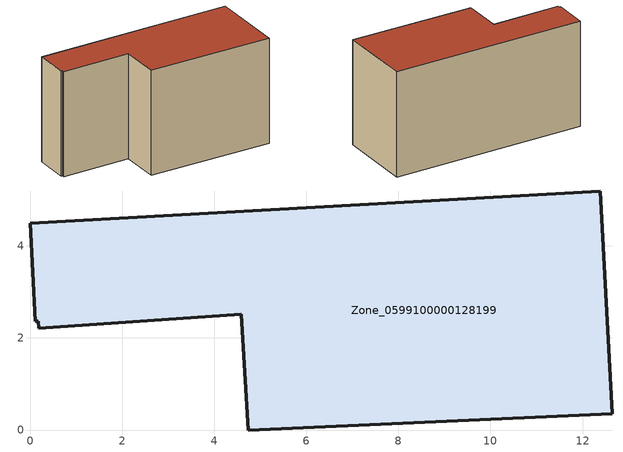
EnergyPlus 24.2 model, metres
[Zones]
Zone_0599100000128199
 floor ground (C_G): 4.74,0 4.59,2.51 0.19,2.21 0.18,2.37 0.11,2.36 0,4.49 12.39,5.19 12.65,0.35 z0
 wall outside (C_F): 4.59,2.51 4.74,0 12.65,0.35 12.39,5.19 0,4.49 0.11,2.36 0.18,2.37 0.19,2.21 4.59,2.51 z0:6.79
 roof outside (C_R): 0,4.49 0.11,2.36 0.18,2.37 0.19,2.21 4.59,2.51 4.74,0 12.65,0.35 12.39,5.19 z6.79
[BUILDING]
Pand.0599100000128199: North Axis=0; Terrain=City; Loads Convergence Tolerance Value=0.04; Temperature Convergence Tolerance Value=0.4; Solar Distribution=FullExterior; Maximum Number of Warmup Days=25; Minimum Number of Warmup Days=1
[Site:Location]
Rotterdam.The.Hague.AP_ZH_NLD Design_Conditions: Latitude=51.96; Longitude=4.45; Time Zone=1; Elevation=-4.5
[SITE:GROUNDTEMPERATURE:BUILDINGSURFACE]
18, 18, 18, 18, 18, 18, 18, 18, 18, 18, 18, 18
[MATERIAL] Thermal Absorptance=0.9; Solar Absorptance=0.7; Visible Absorptance=0.7
Name | Roughness | Thickness | Conductivity | Density | Specific Heat
G.TI.1946 | MediumSmooth | 0.15 | 1 | 540 | 1210
F.TI.1946 | Rough | 0.3 | 0.857143 | 1920 | 840
R.TI.1946 | MediumRough | 0.2 | 0.1 | 1500 | 1000
[CONSTRUCTION]
C_G: G.TI.1946
C_F: F.TI.1946
C_R: R.TI.1946
[ZONE]
Zone_0599100000128199: Type=1; Multiplier=1; Ceiling Height=Autocalculate; Volume=Autocalculate; Floor Area=autocalculate; Part of Total Floor Area=Yes
[ZONEINFILTRATION:DESIGNFLOWRATE]
Infil_Zone_0599100000128199: Zone or ZoneList or Space or SpaceList=Zone_0599100000128199; Schedule=AlwaysOn; Design Flow Rate Calculation Method=Flow/Area; Flow Rate per Floor Area=0.003; Constant Term Coefficient=1; Temperature Term Coefficient=0; Velocity Term Coefficient=0; Velocity Squared Term Coefficient=0
[HVACTEMPLATE:ZONE:IDEALLOADSAIRSYSTEM]
Zone_0599100000128199: Maximum Heating Supply Air Temperature=50; Minimum Cooling Supply Air Temperature=13; Maximum Heating Supply Air Humidity Ratio=0.0156; Minimum Cooling Supply Air Humidity Ratio=0.0077; Heating Limit=NoLimit; Cooling Limit=NoLimit; Dehumidification Control Type=ConstantSensibleHeatRatio; Cooling Sensible Heat Ratio=0.7; Dehumidification Setpoint=60; Humidification Control Type=None; Humidification Setpoint=30; Outdoor Air Method=None; Outdoor Air Flow Rate per Person=0.00944; Outdoor Air Flow Rate per Zone Floor Area=0; Outdoor Air Flow Rate per Zone=0; Demand Controlled Ventilation Type=None; Outdoor Air Economizer Type=NoEconomizer; Heat Recovery Type=None; Sensible Heat Recovery Effectiveness=0.7; Latent Heat Recovery Effectiveness=0.65
[ZONECONTROL:THERMOSTAT]
ThermostatControl_Zone_0599100000128199: Zone or ZoneList=Zone_0599100000128199; Control Type Schedule=DualSetpointControlType; Control 1=Thermostat_Zone_0599100000128199; Temperature Difference Between Cutout And Setpoint=0
[THERMOSTATSETPOINT:DUALSETPOINT]
Thermostat_Zone_0599100000128199: Heating Setpoint Temperature Schedule=HeatingSetpoint_Zone_0599100000128199; Cooling Setpoint Temperature Schedule=CoolingSetpoint_Zone_0599100000128199
[SCHEDULE:COMPACT]
HeatingSetpoint_Zone_0599100000128199: Through: 12/31, For: AllDays, Until: 24:00, 21
CoolingSetpoint_Zone_0599100000128199: Through: 12/31, For: AllDays, Until: 24:00, 24
DualSetpointControlType: Through: 12/31, For: AllDays, Until: 24:00, 4
AlwaysOn: Through: 12/31, For: AllDays, Until: 24:00, 1
